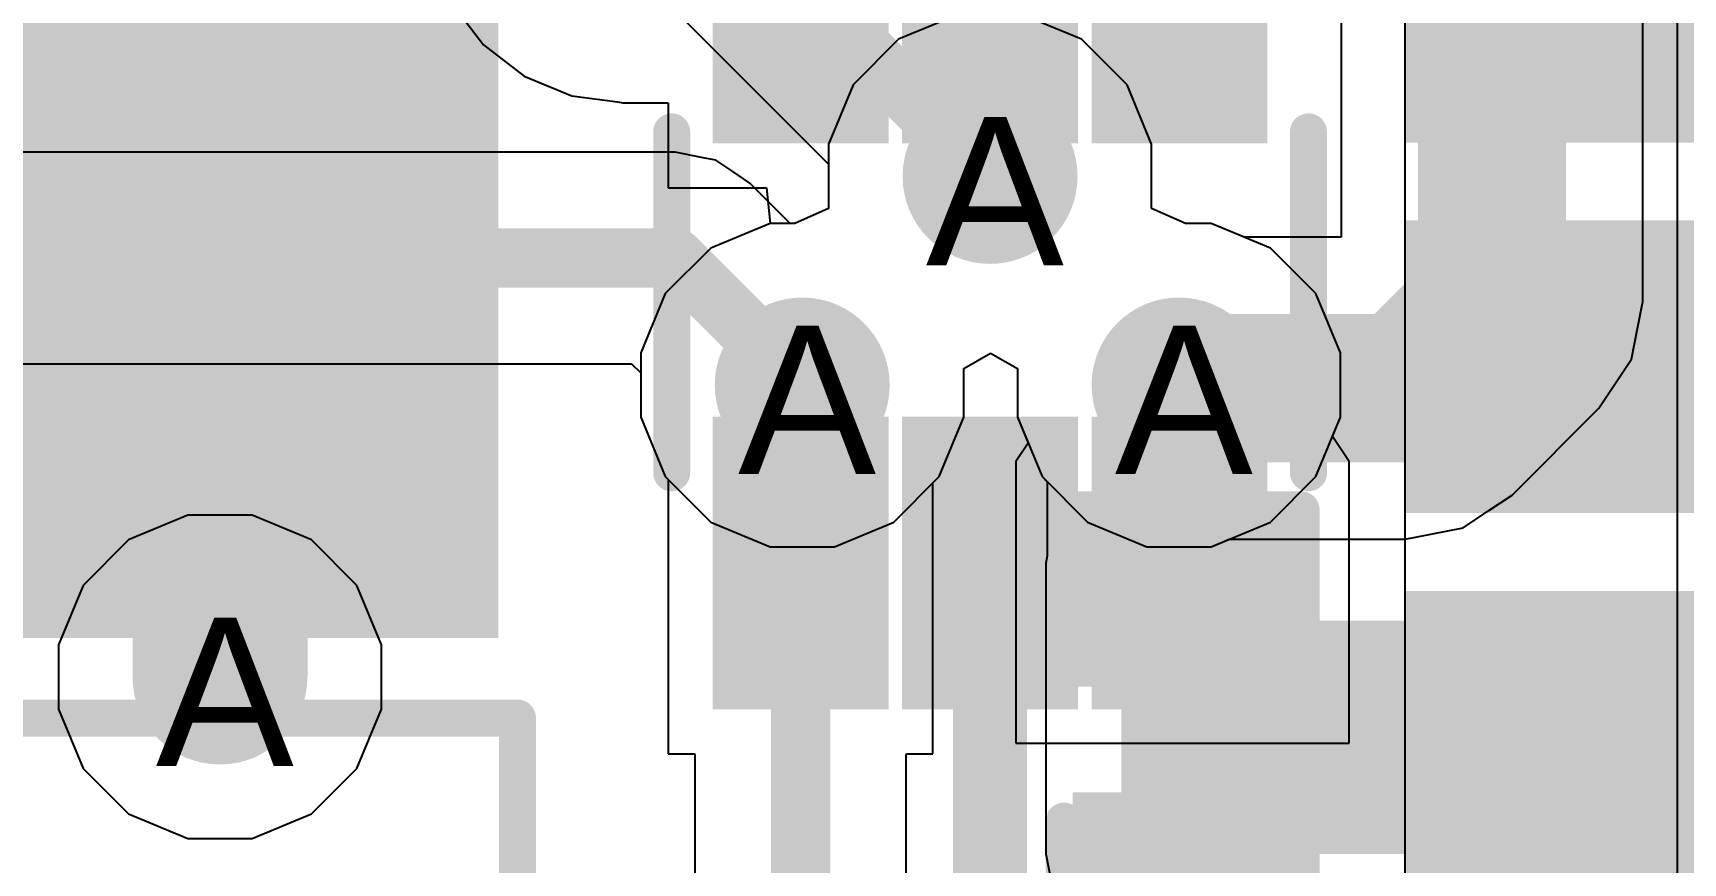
# Model space of a CAD drawing. Header units: inches. Extents: x 0 to 5271, y 0 to 5417.
# Drawn here: x 129.84 to 135.5, y 16.29 to 19.13 of the extents above; entities that cross this region are included whole.
import ezdxf

# ---------------------------------------------------------------- set-up
doc = ezdxf.new("R2010")
doc.units = ezdxf.units.IN
for name, color, linetype in [('Bottom Layer', 5, 'Continuous'), ('Bottom Overlay', 54, 'Continuous'), ('Bottom Paste', 16, 'Continuous'), ('Bottom Solder', 6, 'Continuous'), ('Drill Drawing', 1, 'Continuous'), ('L2_GND1', 16, 'Continuous'), ('L3_SIG1', 76, 'Continuous'), ('L4_PWR', 90, 'Continuous'), ('L5_GND2', 156, 'Continuous'), ('L6_SIG2', 130, 'Continuous'), ('L7_GND3', 216, 'Continuous'), ('Top Layer', 1, 'Continuous'), ('Top Overlay', 2, 'Continuous'), ('Top Paste', 8, 'Continuous'), ('Top Solder', 216, 'Continuous'), ('Via Holes', 16, 'Continuous')]:
    doc.layers.add(name, color=color, linetype=linetype)
doc.styles.add('Arial', font='', dxfattribs={"height": 0.2})
doc.styles.get('Arial').set_extended_font_data('Arial')

# ---------------------------------------------------------------- blocks, each defined once
blk = doc.blocks.new('PC817X2NIPW_190')
at = {"layer": 'Top Layer'}
blk.add_hatch(color=1, dxfattribs=at).paths.add_polyline_path([(6.1499, -0.37), (6.1499, -2.17), (3.6499, -2.17), (3.6499, -0.37)])
at = {"layer": 'Top Paste'}
blk.add_hatch(color=8, dxfattribs=at).paths.add_polyline_path([(6.1499, -0.37), (6.1499, -2.17), (3.6499, -2.17), (3.6499, -0.37)])
at = {"layer": 'Top Solder'}
blk.add_hatch(color=216, dxfattribs=at).paths.add_polyline_path([(6.2007, -0.3192), (6.2007, -2.2208), (3.5991, -2.2208), (3.5991, -0.3192)])
at = {"layer": 'Top Overlay'}
for points in [[(3.3249, 2.3139, 0.127, 0.127, 0), (3.3249, -2.286, 0.127, 0.127, 0)], [(-3.175, -2.286, 0.127, 0.127, 0), (3.3249, -2.286, 0.127, 0.127, 0)]]:
    blk.add_lwpolyline(points, format="xyseb", dxfattribs=at)
blk.add_lwpolyline([(3.2931, -2.286, 0.0635, 0.0635, 1), (3.3566, -2.286, 0.0635, 0.0635, 1)], format="xyseb", close=True, dxfattribs=at)
blk.add_lwpolyline([(3.2931, -2.286, 0.0635, 0.0635, 1), (3.3566, -2.286, 0.0635, 0.0635, 1)], format="xyseb", close=True, dxfattribs=at)
blk = doc.blocks.new('SOT_363_B_265')
at = {"layer": 'Bottom Layer'}
for points in [[(-1.37, 0.45), (-1.37, 0.85), (-0.57, 0.85), (-0.57, 0.45)], [(0.57, 0.45), (0.57, 0.85), (1.37, 0.85), (1.37, 0.45)], [(-1.37, -0.2), (-1.37, 0.2), (-0.57, 0.2), (-0.57, -0.2)], [(0.57, -0.2), (0.57, 0.2), (1.37, 0.2), (1.37, -0.2)], [(-1.37, -0.85), (-1.37, -0.45), (-0.57, -0.45), (-0.57, -0.85)], [(0.57, -0.85), (0.57, -0.45), (1.37, -0.45), (1.37, -0.85)]]:
    blk.add_hatch(color=5, dxfattribs=at).paths.add_polyline_path(points)
at = {"layer": 'Bottom Paste'}
for points in [[(-1.37, 0.45), (-1.37, 0.85), (-0.57, 0.85), (-0.57, 0.45)], [(0.57, 0.45), (0.57, 0.85), (1.37, 0.85), (1.37, 0.45)], [(-1.37, -0.2), (-1.37, 0.2), (-0.57, 0.2), (-0.57, -0.2)], [(0.57, -0.2), (0.57, 0.2), (1.37, 0.2), (1.37, -0.2)], [(-1.37, -0.85), (-1.37, -0.45), (-0.57, -0.45), (-0.57, -0.85)], [(0.57, -0.85), (0.57, -0.45), (1.37, -0.45), (1.37, -0.85)]]:
    blk.add_hatch(color=16, dxfattribs=at).paths.add_polyline_path(points)
at = {"layer": 'Bottom Solder'}
for points in [[(-1.4716, 0.3484), (-1.4716, 0.9516), (-0.4684, 0.9516), (-0.4684, 0.3484)], [(0.4684, 0.3484), (0.4684, 0.9516), (1.4716, 0.9516), (1.4716, 0.3484)], [(-1.4716, -0.3016), (-1.4716, 0.3016), (-0.4684, 0.3016), (-0.4684, -0.3016)], [(0.4684, -0.3016), (0.4684, 0.3016), (1.4716, 0.3016), (1.4716, -0.3016)], [(-1.4716, -0.9516), (-1.4716, -0.3484), (-0.4684, -0.3484), (-0.4684, -0.9516)], [(0.4684, -0.9516), (0.4684, -0.3484), (1.4716, -0.3484), (1.4716, -0.9516)]]:
    blk.add_hatch(color=6, dxfattribs=at).paths.add_polyline_path(points)
at = {"layer": 'Bottom Overlay'}
for points in [[(-0.6604, 1.0922, 0.127, 0.127, 0), (0.508, 1.0922, 0.127, 0.127, 0)], [(-1.651, -0.5334, 0.1, 0.1, 0), (-1.651, -0.7874, 0.1, 0.1, 0)], [(-1.651, -0.5334, 0.1, 0.1, 0), (-1.524, -0.6604, 0.1, 0.1, 0)], [(-1.524, -0.6604, 0.1, 0.1, 0), (-1.651, -0.7874, 0.1, 0.1, 0)], [(-0.6604, -1.0922, 0.127, 0.127, 0), (0.508, -1.0922, 0.127, 0.127, 0)]]:
    blk.add_lwpolyline(points, format="xyseb", dxfattribs=at)
for points in [[(-0.6921, 1.0922, 0.0635, 0.0635, 1), (-0.6286, 1.0922, 0.0635, 0.0635, 1)], [(0.4763, 1.0922, 0.0635, 0.0635, 1), (0.5398, 1.0922, 0.0635, 0.0635, 1)], [(-1.676, -0.5334, 0.05, 0.05, 1), (-1.626, -0.5334, 0.05, 0.05, 1)], [(-1.676, -0.5334, 0.05, 0.05, 1), (-1.626, -0.5334, 0.05, 0.05, 1)], [(-1.549, -0.6604, 0.05, 0.05, 1), (-1.499, -0.6604, 0.05, 0.05, 1)], [(-1.549, -0.6604, 0.05, 0.05, 1), (-1.499, -0.6604, 0.05, 0.05, 1)], [(-1.676, -0.7874, 0.05, 0.05, 1), (-1.626, -0.7874, 0.05, 0.05, 1)], [(-1.676, -0.7874, 0.05, 0.05, 1), (-1.626, -0.7874, 0.05, 0.05, 1)], [(-0.6921, -1.0922, 0.0635, 0.0635, 1), (-0.6286, -1.0922, 0.0635, 0.0635, 1)], [(0.4763, -1.0922, 0.0635, 0.0635, 1), (0.5398, -1.0922, 0.0635, 0.0635, 1)]]:
    blk.add_lwpolyline(points, format="xyseb", close=True, dxfattribs=at)
blk = doc.blocks.new('XKNANO_113_B_294')
at = {"layer": 'Bottom Layer'}
for points in [[(-2.69, -6.17), (-1.89, -6.17), (-1.89, -7.31), (-2.69, -7.31)], [(-1.42, -6.17), (-0.62, -6.17), (-0.62, -7.31), (-1.42, -7.31)], [(-0.15, -6.17), (0.65, -6.17), (0.65, -7.31), (-0.15, -7.31)]]:
    blk.add_hatch(color=5, dxfattribs=at).paths.add_polyline_path(points)
at = {"layer": 'Bottom Paste'}
for points in [[(-2.69, -6.17), (-1.89, -6.17), (-1.89, -7.31), (-2.69, -7.31)], [(-1.42, -6.17), (-0.62, -6.17), (-0.62, -7.31), (-1.42, -7.31)], [(-0.15, -6.17), (0.65, -6.17), (0.65, -7.31), (-0.15, -7.31)]]:
    blk.add_hatch(color=16, dxfattribs=at).paths.add_polyline_path(points)
at = {"layer": 'Bottom Solder'}
for points in [[(-2.7916, -6.0684), (-1.7884, -6.0684), (-1.7884, -7.4116), (-2.7916, -7.4116)], [(-1.5216, -6.0684), (-0.5184, -6.0684), (-0.5184, -7.4116), (-1.5216, -7.4116)], [(-0.2516, -6.0684), (0.7516, -6.0684), (0.7516, -7.4116), (-0.2516, -7.4116)]]:
    blk.add_hatch(color=6, dxfattribs=at).paths.add_polyline_path(points)
blk = doc.blocks.new('CAP_0402_303')
at = {"layer": 'Top Layer'}
for points in [[(-0.6985, -0.3175), (-0.6985, 0.3175), (-0.2413, 0.3175), (-0.2413, -0.3175)], [(0.2413, -0.3175), (0.2413, 0.3175), (0.6985, 0.3175), (0.6985, -0.3175)]]:
    blk.add_hatch(color=1, dxfattribs=at).paths.add_polyline_path(points)
at = {"layer": 'Top Paste'}
for points in [[(-0.6985, -0.3175), (-0.6985, 0.3175), (-0.2413, 0.3175), (-0.2413, -0.3175)], [(0.2413, -0.3175), (0.2413, 0.3175), (0.6985, 0.3175), (0.6985, -0.3175)]]:
    blk.add_hatch(color=8, dxfattribs=at).paths.add_polyline_path(points)
at = {"layer": 'Top Solder'}
for points in [[(-0.7585, -0.3775), (-0.7585, 0.3775), (-0.1813, 0.3775), (-0.1813, -0.3775)], [(0.1813, -0.3775), (0.1813, 0.3775), (0.7585, 0.3775), (0.7585, -0.3775)]]:
    blk.add_hatch(color=216, dxfattribs=at).paths.add_polyline_path(points)
at = {"layer": 'Top Overlay'}
for points in [[(-0.7874, -0.4064, 0.127, 0.127, 0), (-0.7874, 0.4064, 0.127, 0.127, 0)], [(-0.2794, 0.4064, 0.127, 0.127, 0), (-0.7874, 0.4064, 0.127, 0.127, 0)], [(0.7874, 0.4064, 0.127, 0.127, 0), (0.2794, 0.4064, 0.127, 0.127, 0)], [(0.7874, -0.4064, 0.127, 0.127, 0), (0.7874, 0.4064, 0.127, 0.127, 0)], [(-0.2794, -0.4064, 0.127, 0.127, 0), (-0.7874, -0.4064, 0.127, 0.127, 0)], [(0.7874, -0.4064, 0.127, 0.127, 0), (0.2794, -0.4064, 0.127, 0.127, 0)]]:
    blk.add_lwpolyline(points, format="xyseb", dxfattribs=at)
for points in [[(-0.8192, 0.4064, 0.0635, 0.0635, 1), (-0.7557, 0.4064, 0.0635, 0.0635, 1)], [(-0.8192, 0.4064, 0.0635, 0.0635, 1), (-0.7557, 0.4064, 0.0635, 0.0635, 1)], [(-0.3112, 0.4064, 0.0635, 0.0635, 1), (-0.2477, 0.4064, 0.0635, 0.0635, 1)], [(0.2476, 0.4064, 0.0635, 0.0635, 1), (0.3111, 0.4064, 0.0635, 0.0635, 1)], [(0.7556, 0.4064, 0.0635, 0.0635, 1), (0.8191, 0.4064, 0.0635, 0.0635, 1)], [(0.7556, 0.4064, 0.0635, 0.0635, 1), (0.8191, 0.4064, 0.0635, 0.0635, 1)], [(-0.8192, -0.4064, 0.0635, 0.0635, 1), (-0.7557, -0.4064, 0.0635, 0.0635, 1)], [(-0.8192, -0.4064, 0.0635, 0.0635, 1), (-0.7557, -0.4064, 0.0635, 0.0635, 1)], [(-0.3112, -0.4064, 0.0635, 0.0635, 1), (-0.2477, -0.4064, 0.0635, 0.0635, 1)], [(0.2476, -0.4064, 0.0635, 0.0635, 1), (0.3111, -0.4064, 0.0635, 0.0635, 1)], [(0.7556, -0.4064, 0.0635, 0.0635, 1), (0.8191, -0.4064, 0.0635, 0.0635, 1)], [(0.7556, -0.4064, 0.0635, 0.0635, 1), (0.8191, -0.4064, 0.0635, 0.0635, 1)]]:
    blk.add_lwpolyline(points, format="xyseb", close=True, dxfattribs=at)

msp = doc.modelspace()

# ---------------------------------------------------------------- hatches: boundary and pattern name
at = {"layer": 'Bottom Layer'}
h = msp.add_hatch(color=5, dxfattribs=at)
edge = h.paths.add_edge_path()
edge.add_arc((133.1214, 18.6436), 0.3, 0, 360)
h = msp.add_hatch(color=5, dxfattribs=at)
edge = h.paths.add_edge_path()
edge.add_arc((132.477, 17.9283), 0.3, 0, 360)
h = msp.add_hatch(color=5, dxfattribs=at)
edge = h.paths.add_edge_path()
edge.add_arc((133.7697, 17.9283), 0.3, 0, 360)
for points in [[(133.5714, 16.4884), (133.9714, 16.4884), (133.9714, 17.318), (133.5714, 17.318)], [(133.5714, 16.321), (135.787, 16.321), (135.787, 17.121), (133.5714, 17.121)]]:
    msp.add_hatch(color=5, dxfattribs=at).paths.add_polyline_path(points)
h = msp.add_hatch(color=5, dxfattribs=at)
edge = h.paths.add_edge_path()
edge.add_arc((130.4797, 16.9278), 0.3, 0, 360)
at = {"layer": 'L2_GND1'}
h = msp.add_hatch(color=16, dxfattribs=at)
edge = h.paths.add_edge_path()
edge.add_arc((133.1214, 18.6436), 0.3, 0, 360)
h = msp.add_hatch(color=16, dxfattribs=at)
edge = h.paths.add_edge_path()
edge.add_arc((132.477, 17.9283), 0.3, 0, 360)
h = msp.add_hatch(color=16, dxfattribs=at)
edge = h.paths.add_edge_path()
edge.add_arc((133.7697, 17.9283), 0.3, 0, 360)
h = msp.add_hatch(color=16, dxfattribs=at)
edge = h.paths.add_edge_path()
edge.add_arc((130.4797, 16.9278), 0.3, 0, 360)
at = {"layer": 'L3_SIG1'}
h = msp.add_hatch(color=76, dxfattribs=at)
edge = h.paths.add_edge_path()
edge.add_arc((133.1214, 18.6436), 0.3, 0, 360)
h = msp.add_hatch(color=76, dxfattribs=at)
edge = h.paths.add_edge_path()
edge.add_arc((132.477, 17.9283), 0.3, 0, 360)
h = msp.add_hatch(color=76, dxfattribs=at)
edge = h.paths.add_edge_path()
edge.add_arc((133.7697, 17.9283), 0.3, 0, 360)
h = msp.add_hatch(color=76, dxfattribs=at)
edge = h.paths.add_edge_path()
edge.add_arc((130.4797, 16.9278), 0.3, 0, 360)
at = {"layer": 'L4_PWR'}
h = msp.add_hatch(color=90, dxfattribs=at)
edge = h.paths.add_edge_path()
edge.add_arc((133.1214, 18.6436), 0.3, 0, 360)
h = msp.add_hatch(color=90, dxfattribs=at)
edge = h.paths.add_edge_path()
edge.add_arc((132.477, 17.9283), 0.3, 0, 360)
h = msp.add_hatch(color=90, dxfattribs=at)
edge = h.paths.add_edge_path()
edge.add_arc((133.7697, 17.9283), 0.3, 0, 360)
h = msp.add_hatch(color=90, dxfattribs=at)
edge = h.paths.add_edge_path()
edge.add_arc((130.4797, 16.9278), 0.3, 0, 360)
at = {"layer": 'L5_GND2'}
h = msp.add_hatch(color=156, dxfattribs=at)
edge = h.paths.add_edge_path()
edge.add_arc((133.1214, 18.6436), 0.3, 0, 360)
h = msp.add_hatch(color=156, dxfattribs=at)
edge = h.paths.add_edge_path()
edge.add_arc((132.477, 17.9283), 0.3, 0, 360)
h = msp.add_hatch(color=156, dxfattribs=at)
edge = h.paths.add_edge_path()
edge.add_arc((133.7697, 17.9283), 0.3, 0, 360)
h = msp.add_hatch(color=156, dxfattribs=at)
edge = h.paths.add_edge_path()
edge.add_arc((130.4797, 16.9278), 0.3, 0, 360)
at = {"layer": 'L6_SIG2'}
h = msp.add_hatch(color=130, dxfattribs=at)
edge = h.paths.add_edge_path()
edge.add_arc((133.1214, 18.6436), 0.3, 0, 360)
h = msp.add_hatch(color=130, dxfattribs=at)
edge = h.paths.add_edge_path()
edge.add_arc((132.477, 17.9283), 0.3, 0, 360)
h = msp.add_hatch(color=130, dxfattribs=at)
edge = h.paths.add_edge_path()
edge.add_arc((133.7697, 17.9283), 0.3, 0, 360)
h = msp.add_hatch(color=130, dxfattribs=at)
edge = h.paths.add_edge_path()
edge.add_arc((130.4797, 16.9278), 0.3, 0, 360)
at = {"layer": 'L7_GND3'}
h = msp.add_hatch(color=216, dxfattribs=at)
edge = h.paths.add_edge_path()
edge.add_arc((133.1214, 18.6436), 0.3, 0, 360)
h = msp.add_hatch(color=216, dxfattribs=at)
edge = h.paths.add_edge_path()
edge.add_arc((132.477, 17.9283), 0.3, 0, 360)
h = msp.add_hatch(color=216, dxfattribs=at)
edge = h.paths.add_edge_path()
edge.add_arc((133.7697, 17.9283), 0.3, 0, 360)
h = msp.add_hatch(color=216, dxfattribs=at)
edge = h.paths.add_edge_path()
edge.add_arc((130.4797, 16.9278), 0.3, 0, 360)
at = {"layer": 'Top Layer'}
h = msp.add_hatch(color=1, dxfattribs=at)
edge = h.paths.add_edge_path()
edge.add_arc((133.1214, 18.6436), 0.3, 0, 360)
msp.add_hatch(color=1, dxfattribs=at).paths.add_polyline_path([(130.1797, 16.9278), (130.7808, 16.9278), (130.7808, 18.3619), (130.1797, 18.3619)])
h = msp.add_hatch(color=1, dxfattribs=at)
edge = h.paths.add_edge_path()
edge.add_arc((132.477, 17.9283), 0.3, 0, 360)
h = msp.add_hatch(color=1, dxfattribs=at)
edge = h.paths.add_edge_path()
edge.add_arc((133.7697, 17.9283), 0.3, 0, 360)
h = msp.add_hatch(color=1, dxfattribs=at)
edge = h.paths.add_edge_path()
edge.add_arc((130.4797, 16.9278), 0.3, 0, 360)
at = {"layer": 'Via Holes'}
h = msp.add_hatch(color=7, dxfattribs=at)
edge = h.paths.add_edge_path()
edge.add_arc((133.1214, 18.6436), 0.15, 0, 360)
h = msp.add_hatch(color=7, dxfattribs=at)
edge = h.paths.add_edge_path()
edge.add_arc((132.477, 17.9283), 0.15, 0, 360)
h = msp.add_hatch(color=7, dxfattribs=at)
edge = h.paths.add_edge_path()
edge.add_arc((133.7697, 17.9283), 0.15, 0, 360)
h = msp.add_hatch(color=7, dxfattribs=at)
edge = h.paths.add_edge_path()
edge.add_arc((130.4797, 16.9278), 0.15, 0, 360)

# ---------------------------------------------------------------- linework, layer by layer
at = {"layer": 'Bottom Layer'}
for p, q in [((134.5444, 38.354), (134.5444, 11.4664)), ((131.2758, 19.2347), (131.3833, 19.0946)), ((131.3833, 19.0946), (131.5233, 18.9872)), ((131.5233, 18.9872), (131.6864, 18.9196)), ((131.6864, 18.9196), (131.8438, 18.8989)), ((131.8438, 18.8989), (131.8614, 18.8954)), ((131.8614, 18.8954), (132.0174, 18.8954)), ((132.0174, 18.8954), (132.0174, 18.604)), ((132.0174, 18.604), (132.354, 18.604)), ((132.354, 18.604), (132.3668, 18.4823)), ((132.3668, 18.4823), (132.1632, 18.3979)), ((132.1632, 18.3979), (132.0074, 18.2421)), ((132.0074, 18.2421), (131.923, 18.0385)), ((131.923, 18.0385), (131.923, 17.8181)), ((133.031, 17.9849), (133.1234, 18.0377)), ((133.1234, 18.0377), (133.2157, 17.9849)), ((133.031, 17.8181), (133.031, 17.9849)), ((133.2157, 17.9849), (133.2157, 17.8181)), ((131.923, 17.8181), (132.0074, 17.6145)), ((132.9467, 17.6145), (133.031, 17.8181)), ((133.2157, 17.8181), (133.3, 17.6145)), ((132.0074, 17.6145), (132.0174, 17.6045)), ((132.0174, 17.6045), (132.0174, 16.664)), ((132.9254, 17.5932), (132.9467, 17.6145)), ((133.3, 17.6145), (133.3174, 17.5971)), ((132.9254, 16.664), (132.9254, 17.5932)), ((133.3174, 17.5971), (133.3174, 17.343)), ((133.3174, 17.343), (133.3125, 17.318)), ((133.3125, 17.318), (133.3125, 16.321)), ((132.0174, 16.664), (132.1088, 16.664)), ((132.1088, 16.664), (132.1088, 15.3621)), ((132.834, 15.3621), (132.834, 16.664)), ((132.834, 16.664), (132.9254, 16.664)), ((133.3125, 16.321), (133.3322, 16.2219))]:
    msp.add_line(p, q, dxfattribs=at)
for points in [[(133.1214, 18.6436, 0.2032, 0.2032, 0), (133.1214, 19.258, 0.2032, 0.2032, 0)], [(133.7697, 17.9283, 0.3048, 0.3048, 0), (133.7714, 17.9283, 0.3048, 0.3048, 0)], [(133.7714, 17.318, 0.3048, 0.3048, 0), (133.7714, 17.9283, 0.3048, 0.3048, 0)], [(132.4714, 17.318, 0.2032, 0.2032, 0), (132.4714, 17.9283, 0.2032, 0.2032, 0)], [(132.4714, 17.9283, 0.2032, 0.2032, 0), (132.477, 17.9283, 0.2032, 0.2032, 0)], [(132.4759, 17.9295, 0.2032, 0.2032, 0), (132.477, 17.9307, 0.2032, 0.2032, 0)], [(133.1214, 15.9092, 0.254, 0.254, 0), (133.1214, 17.318, 0.254, 0.254, 0)], [(132.4714, 15.3621, 0.2032, 0.2032, 0), (132.4714, 17.318, 0.2032, 0.2032, 0)]]:
    msp.add_lwpolyline(points, format="xyseb", dxfattribs=at)
for points in [[(133.0706, 18.6436, 0.1016, 0.1016, 1), (133.1722, 18.6436, 0.1016, 0.1016, 1)], [(133.6935, 17.9283, 0.1524, 0.1524, 1), (133.8459, 17.9283, 0.1524, 0.1524, 1)], [(133.6952, 17.9283, 0.1524, 0.1524, 1), (133.8476, 17.9283, 0.1524, 0.1524, 1)], [(133.6952, 17.9283, 0.1524, 0.1524, 1), (133.8476, 17.9283, 0.1524, 0.1524, 1)], [(132.4206, 17.9283, 0.1016, 0.1016, 1), (132.5222, 17.9283, 0.1016, 0.1016, 1)], [(132.4206, 17.9283, 0.1016, 0.1016, 1), (132.5222, 17.9283, 0.1016, 0.1016, 1)], [(132.4251, 17.9295, 0.1016, 0.1016, 1), (132.5267, 17.9295, 0.1016, 0.1016, 1)], [(132.4262, 17.9307, 0.1016, 0.1016, 1), (132.5278, 17.9307, 0.1016, 0.1016, 1)], [(132.4262, 17.9283, 0.1016, 0.1016, 1), (132.5278, 17.9283, 0.1016, 0.1016, 1)], [(133.0579, 17.318, 0.127, 0.127, 1), (133.1849, 17.318, 0.127, 0.127, 1)], [(133.6952, 17.318, 0.1524, 0.1524, 1), (133.8476, 17.318, 0.1524, 0.1524, 1)], [(132.4206, 17.318, 0.1016, 0.1016, 1), (132.5222, 17.318, 0.1016, 0.1016, 1)], [(132.4206, 17.318, 0.1016, 0.1016, 1), (132.5222, 17.318, 0.1016, 0.1016, 1)]]:
    msp.add_lwpolyline(points, format="xyseb", close=True, dxfattribs=at)
at = {"layer": 'L2_GND1'}
for p, q in [((135.4786, 38.405), (135.4786, 3.9385)), ((133.0112, 19.1976), (132.8076, 19.1133)), ((133.4352, 19.1133), (133.2316, 19.1976)), ((132.8076, 19.1133), (132.6517, 18.9574)), ((133.5911, 18.9574), (133.4352, 19.1133)), ((132.6517, 18.9574), (132.5674, 18.7538)), ((133.6754, 18.7538), (133.5911, 18.9574)), ((132.5674, 18.7538), (132.5674, 18.5996)), ((133.6754, 18.5996), (133.6754, 18.7538)), ((132.5674, 18.5996), (132.5674, 18.5334)), ((133.6754, 18.5334), (133.6754, 18.5996)), ((132.5674, 18.5334), (132.4511, 18.4823)), ((133.7917, 18.4823), (133.6754, 18.5334)), ((132.3668, 18.4823), (132.1632, 18.3979)), ((132.4511, 18.4823), (132.3668, 18.4823)), ((133.8799, 18.4823), (133.7917, 18.4823)), ((134.0835, 18.3979), (133.8799, 18.4823)), ((132.1632, 18.3979), (132.0074, 18.2421)), ((134.2394, 18.2421), (134.0835, 18.3979)), ((132.0074, 18.2421), (131.923, 18.0385)), ((134.3237, 18.0385), (134.2394, 18.2421)), ((131.923, 18.0385), (131.923, 17.8181)), ((133.031, 17.9849), (133.1234, 18.0377)), ((133.1234, 18.0377), (133.2157, 17.9849)), ((134.3237, 17.8181), (134.3237, 18.0385)), ((133.031, 17.8181), (133.031, 17.9849)), ((133.2157, 17.9849), (133.2157, 17.8181)), ((131.923, 17.8181), (132.0074, 17.6145)), ((132.9467, 17.6145), (133.031, 17.8181)), ((133.2157, 17.8181), (133.3, 17.6145)), ((134.2394, 17.6145), (134.3237, 17.8181)), ((132.0074, 17.6145), (132.1632, 17.4586)), ((132.7909, 17.4586), (132.9467, 17.6145)), ((133.3, 17.6145), (133.4559, 17.4586)), ((134.0835, 17.4586), (134.2394, 17.6145)), ((132.1632, 17.4586), (132.3668, 17.3743)), ((132.5872, 17.3743), (132.7909, 17.4586)), ((133.4559, 17.4586), (133.6595, 17.3743)), ((133.8799, 17.3743), (134.0835, 17.4586)), ((132.3668, 17.3743), (132.5872, 17.3743)), ((133.6595, 17.3743), (133.8799, 17.3743))]:
    msp.add_line(p, q, dxfattribs=at)
at = {"layer": 'L3_SIG1'}
for p, q in [((133.0112, 19.1976), (132.8076, 19.1133)), ((133.4352, 19.1133), (133.2316, 19.1976)), ((132.8076, 19.1133), (132.6517, 18.9574)), ((133.5911, 18.9574), (133.4352, 19.1133)), ((132.6517, 18.9574), (132.5674, 18.7538)), ((133.6754, 18.7538), (133.5911, 18.9574)), ((132.5674, 18.7538), (132.5674, 18.5996)), ((133.6754, 18.5996), (133.6754, 18.7538)), ((132.5674, 18.5996), (132.5674, 18.5334)), ((133.6754, 18.5334), (133.6754, 18.5996)), ((132.5674, 18.5334), (132.4511, 18.4823)), ((133.7917, 18.4823), (133.6754, 18.5334)), ((132.3668, 18.4823), (132.1632, 18.3979)), ((132.4511, 18.4823), (132.3668, 18.4823)), ((133.8799, 18.4823), (133.7917, 18.4823)), ((134.0835, 18.3979), (133.8799, 18.4823)), ((132.1632, 18.3979), (132.0074, 18.2421)), ((134.2394, 18.2421), (134.0835, 18.3979)), ((132.0074, 18.2421), (131.923, 18.0385)), ((134.3237, 18.0385), (134.2394, 18.2421)), ((131.923, 18.0385), (131.923, 17.8181)), ((133.031, 17.9849), (133.1234, 18.0377)), ((133.1234, 18.0377), (133.2157, 17.9849)), ((134.3237, 17.8181), (134.3237, 18.0385)), ((133.031, 17.8181), (133.031, 17.9849)), ((133.2157, 17.9849), (133.2157, 17.8181)), ((131.923, 17.8181), (132.0074, 17.6145)), ((132.9467, 17.6145), (133.031, 17.8181)), ((133.2157, 17.8181), (133.3, 17.6145)), ((134.2394, 17.6145), (134.3237, 17.8181)), ((132.0074, 17.6145), (132.1632, 17.4586)), ((132.7909, 17.4586), (132.9467, 17.6145)), ((133.3, 17.6145), (133.4559, 17.4586)), ((134.0835, 17.4586), (134.2394, 17.6145)), ((132.1632, 17.4586), (132.3668, 17.3743)), ((132.5872, 17.3743), (132.7909, 17.4586)), ((133.4559, 17.4586), (133.6595, 17.3743)), ((133.8799, 17.3743), (134.0835, 17.4586)), ((132.3668, 17.3743), (132.5872, 17.3743)), ((133.6595, 17.3743), (133.8799, 17.3743))]:
    msp.add_line(p, q, dxfattribs=at)
at = {"layer": 'L4_PWR'}
for p, q in [((135.3611, 18.2152), (135.3611, 34.439)), ((134.3252, 19.4584), (134.3252, 18.4356)), ((133.0112, 19.1976), (132.8076, 19.1133)), ((133.4352, 19.1133), (133.2316, 19.1976)), ((132.8076, 19.1133), (132.6517, 18.9574)), ((133.5911, 18.9574), (133.4352, 19.1133)), ((132.6517, 18.9574), (132.5674, 18.7538)), ((133.6754, 18.7538), (133.5911, 18.9574)), ((132.5674, 18.7538), (132.5674, 18.5996)), ((133.6754, 18.5996), (133.6754, 18.7538)), ((132.5674, 18.5996), (132.5674, 18.5334)), ((133.6754, 18.5334), (133.6754, 18.5996)), ((132.5674, 18.5334), (132.4511, 18.4823)), ((133.7917, 18.4823), (133.6754, 18.5334)), ((132.3668, 18.4823), (132.1632, 18.3979)), ((132.4511, 18.4823), (132.3668, 18.4823)), ((133.8799, 18.4823), (133.7917, 18.4823)), ((133.9926, 18.4356), (133.8799, 18.4823)), ((132.1632, 18.3979), (132.0074, 18.2421)), ((134.3252, 18.4356), (133.9926, 18.4356)), ((132.0074, 18.2421), (131.923, 18.0385)), ((135.3426, 18.1221), (135.3611, 18.2152)), ((135.3611, 18.2152), (135.3611, 18.2152)), ((135.3611, 18.2152), (135.3611, 18.2152)), ((135.3217, 18.017), (135.3426, 18.1221)), ((131.923, 18.0385), (131.923, 17.8181)), ((133.031, 17.9849), (133.1234, 18.0377)), ((133.1234, 18.0377), (133.2157, 17.9849)), ((135.2739, 17.9455), (135.3217, 18.017)), ((135.3217, 18.017), (135.3217, 18.017)), ((135.3217, 18.017), (135.3217, 18.017)), ((133.031, 17.8181), (133.031, 17.9849)), ((133.2157, 17.9849), (133.2157, 17.8181)), ((135.2094, 17.849), (135.2739, 17.9455)), ((134.9118, 17.5514), (135.2094, 17.8489)), ((135.2094, 17.8489), (135.2094, 17.849)), ((135.2094, 17.8489), (135.2094, 17.8489)), ((131.923, 17.8181), (132.0074, 17.6145)), ((132.9467, 17.6145), (133.031, 17.8181)), ((133.2157, 17.8181), (133.3, 17.6145)), ((132.0074, 17.6145), (132.1632, 17.4586)), ((132.7909, 17.4586), (132.9467, 17.6145)), ((133.3, 17.6145), (133.4559, 17.4586)), ((134.8323, 17.4983), (134.9118, 17.5514)), ((134.9118, 17.5514), (134.9118, 17.5514)), ((134.9118, 17.5514), (134.9118, 17.5514)), ((134.9118, 17.5514), (134.9118, 17.5514)), ((134.7438, 17.4391), (134.8323, 17.4983)), ((130.3695, 17.4818), (130.1659, 17.3975)), ((130.5899, 17.4818), (130.3695, 17.4818)), ((130.7936, 17.3975), (130.5899, 17.4818)), ((132.1632, 17.4586), (132.3668, 17.3743)), ((132.5872, 17.3743), (132.7909, 17.4586)), ((133.4559, 17.4586), (133.6595, 17.3743)), ((134.6386, 17.4182), (134.7437, 17.4391)), ((134.7437, 17.4391), (134.7438, 17.4391)), ((134.7438, 17.4391), (134.7438, 17.4391)), ((130.1659, 17.3975), (130.0101, 17.2416)), ((130.9494, 17.2416), (130.7936, 17.3975)), ((133.8799, 17.3743), (133.9413, 17.3997)), ((133.9413, 17.3997), (134.5456, 17.3997)), ((134.5456, 17.3997), (134.6386, 17.4182)), ((132.3668, 17.3743), (132.5872, 17.3743)), ((133.6595, 17.3743), (133.8799, 17.3743)), ((130.0101, 17.2416), (129.9257, 17.038)), ((131.0337, 17.038), (130.9494, 17.2416)), ((129.9257, 17.038), (129.9257, 16.8176)), ((131.0337, 16.8176), (131.0337, 17.038)), ((129.9257, 16.8176), (130.0101, 16.614)), ((130.9494, 16.614), (131.0337, 16.8176)), ((130.0101, 16.614), (130.1659, 16.4582)), ((130.7936, 16.4582), (130.9494, 16.614)), ((130.1659, 16.4582), (130.3695, 16.3738)), ((130.5899, 16.3738), (130.7936, 16.4582)), ((130.3695, 16.3738), (130.5899, 16.3738))]:
    msp.add_line(p, q, dxfattribs=at)
for points in [[(134.8432, 18.2152, 0.508, 0.508, 0), (134.8432, 34.439, 0.508, 0.508, 0)], [(134.5456, 17.9177, 0.508, 0.508, 0), (134.8432, 18.2152, 0.508, 0.508, 0)], [(133.7697, 17.9283, 0.508, 0.508, 0), (133.7804, 17.9177, 0.508, 0.508, 0)], [(133.7804, 17.9177, 0.508, 0.508, 0), (134.5456, 17.9177, 0.508, 0.508, 0)]]:
    msp.add_lwpolyline(points, format="xyseb", dxfattribs=at)
for points in [[(134.7162, 18.2152, 0.254, 0.254, 1), (134.9702, 18.2152, 0.254, 0.254, 1)], [(134.7162, 18.2152, 0.254, 0.254, 1), (134.9702, 18.2152, 0.254, 0.254, 1)], [(133.6427, 17.9283, 0.254, 0.254, 1), (133.8967, 17.9283, 0.254, 0.254, 1)], [(133.6534, 17.9177, 0.254, 0.254, 1), (133.9074, 17.9177, 0.254, 0.254, 1)], [(133.6534, 17.9177, 0.254, 0.254, 1), (133.9074, 17.9177, 0.254, 0.254, 1)], [(134.4186, 17.9177, 0.254, 0.254, 1), (134.6726, 17.9177, 0.254, 0.254, 1)], [(134.4186, 17.9177, 0.254, 0.254, 1), (134.6726, 17.9177, 0.254, 0.254, 1)]]:
    msp.add_lwpolyline(points, format="xyseb", close=True, dxfattribs=at)
at = {"layer": 'L5_GND2'}
for p, q in [((133.0112, 19.1976), (132.8076, 19.1133)), ((133.4352, 19.1133), (133.2316, 19.1976)), ((132.8076, 19.1133), (132.6517, 18.9574)), ((133.5911, 18.9574), (133.4352, 19.1133)), ((132.6517, 18.9574), (132.5674, 18.7538)), ((133.6754, 18.7538), (133.5911, 18.9574)), ((132.5674, 18.7538), (132.5674, 18.5996)), ((133.6754, 18.5996), (133.6754, 18.7538)), ((132.5674, 18.5996), (132.5674, 18.5334)), ((133.6754, 18.5334), (133.6754, 18.5996)), ((132.5674, 18.5334), (132.4511, 18.4823)), ((133.7917, 18.4823), (133.6754, 18.5334)), ((132.3668, 18.4823), (132.1632, 18.3979)), ((132.4511, 18.4823), (132.3668, 18.4823)), ((133.8799, 18.4823), (133.7917, 18.4823)), ((134.0835, 18.3979), (133.8799, 18.4823)), ((132.1632, 18.3979), (132.0074, 18.2421)), ((134.2394, 18.2421), (134.0835, 18.3979)), ((132.0074, 18.2421), (131.923, 18.0385)), ((134.3237, 18.0385), (134.2394, 18.2421)), ((131.923, 18.0385), (131.923, 17.8181)), ((133.031, 17.9849), (133.1234, 18.0377)), ((133.1234, 18.0377), (133.2157, 17.9849)), ((134.3237, 17.8181), (134.3237, 18.0385)), ((133.031, 17.8181), (133.031, 17.9849)), ((133.2157, 17.9849), (133.2157, 17.8181)), ((131.923, 17.8181), (132.0074, 17.6145)), ((132.9467, 17.6145), (133.031, 17.8181)), ((133.2157, 17.8181), (133.3, 17.6145)), ((134.2394, 17.6145), (134.3237, 17.8181)), ((132.0074, 17.6145), (132.1632, 17.4586)), ((132.7909, 17.4586), (132.9467, 17.6145)), ((133.3, 17.6145), (133.4559, 17.4586)), ((134.0835, 17.4586), (134.2394, 17.6145)), ((132.1632, 17.4586), (132.3668, 17.3743)), ((132.5872, 17.3743), (132.7909, 17.4586)), ((133.4559, 17.4586), (133.6595, 17.3743)), ((133.8799, 17.3743), (134.0835, 17.4586)), ((132.3668, 17.3743), (132.5872, 17.3743)), ((133.6595, 17.3743), (133.8799, 17.3743))]:
    msp.add_line(p, q, dxfattribs=at)
at = {"layer": 'L6_SIG2'}
for p, q in [((131.8739, 19.3784), (132.5674, 18.6849)), ((133.4352, 19.1133), (133.2316, 19.1976)), ((133.5911, 18.9574), (133.4352, 19.1133)), ((133.6754, 18.7538), (133.5911, 18.9574)), ((133.6754, 18.5996), (133.6754, 18.7538)), ((132.0414, 18.7265), (124.102, 18.7265)), ((132.0415, 18.7265), (132.0414, 18.7265)), ((132.1313, 18.7086), (132.0415, 18.7265)), ((132.1802, 18.6989), (132.1313, 18.7086)), ((132.2353, 18.6621), (132.1802, 18.6989)), ((132.1802, 18.6989), (132.1802, 18.6989)), ((132.1802, 18.6989), (132.1802, 18.6989)), ((132.5674, 18.6849), (132.5674, 18.5334)), ((132.2978, 18.6203), (132.2353, 18.6621)), ((132.4358, 18.4823), (132.2978, 18.6203)), ((132.2978, 18.6203), (132.2978, 18.6203)), ((133.6754, 18.5334), (133.6754, 18.5996)), ((132.5674, 18.5334), (132.4511, 18.4823)), ((133.7917, 18.4823), (133.6754, 18.5334)), ((132.4511, 18.4823), (132.4358, 18.4823)), ((133.8799, 18.4823), (133.7917, 18.4823)), ((134.0835, 18.3979), (133.8799, 18.4823)), ((134.2394, 18.2421), (134.0835, 18.3979)), ((134.3237, 18.0385), (134.2394, 18.2421)), ((124.9782, 18.0014), (131.8912, 18.0014)), ((131.8912, 18.0014), (131.923, 17.9696)), ((133.031, 17.9849), (133.1234, 18.0377)), ((133.1234, 18.0377), (133.2157, 17.9849)), ((134.3237, 17.8181), (134.3237, 18.0385)), ((131.923, 17.9696), (131.923, 17.8181)), ((133.031, 17.8181), (133.031, 17.9849)), ((133.2157, 17.9849), (133.2157, 17.8181)), ((131.923, 17.8181), (132.0074, 17.6145)), ((132.9467, 17.6145), (133.031, 17.8181)), ((133.2157, 17.8181), (133.3, 17.6145)), ((134.2394, 17.6145), (134.3237, 17.8181)), ((132.0074, 17.6145), (132.1632, 17.4586)), ((132.7909, 17.4586), (132.9467, 17.6145)), ((133.3, 17.6145), (133.4559, 17.4586)), ((134.0835, 17.4586), (134.2394, 17.6145)), ((132.1632, 17.4586), (132.3668, 17.3743)), ((132.5872, 17.3743), (132.7909, 17.4586)), ((133.4559, 17.4586), (133.6595, 17.3743)), ((133.8799, 17.3743), (134.0835, 17.4586)), ((132.3668, 17.3743), (132.5872, 17.3743)), ((133.6595, 17.3743), (133.8799, 17.3743))]:
    msp.add_line(p, q, dxfattribs=at)
for points in [[(132.024, 19.741, 0.2032, 0.2032, 0), (133.1214, 18.6436, 0.2032, 0.2032, 0)], [(123.9518, 18.364, 0.2032, 0.2032, 0), (132.0414, 18.364, 0.2032, 0.2032, 0)], [(132.0414, 18.364, 0.2032, 0.2032, 0), (132.477, 17.9283, 0.2032, 0.2032, 0)]]:
    msp.add_lwpolyline(points, format="xyseb", dxfattribs=at)
for points in [[(133.0706, 18.6436, 0.1016, 0.1016, 1), (133.1722, 18.6436, 0.1016, 0.1016, 1)], [(131.9906, 18.364, 0.1016, 0.1016, 1), (132.0922, 18.364, 0.1016, 0.1016, 1)], [(131.9906, 18.364, 0.1016, 0.1016, 1), (132.0922, 18.364, 0.1016, 0.1016, 1)], [(132.4262, 17.9283, 0.1016, 0.1016, 1), (132.5278, 17.9283, 0.1016, 0.1016, 1)]]:
    msp.add_lwpolyline(points, format="xyseb", close=True, dxfattribs=at)
at = {"layer": 'L7_GND3'}
for p, q in [((133.0112, 19.1976), (132.8076, 19.1133)), ((133.4352, 19.1133), (133.2316, 19.1976)), ((132.8076, 19.1133), (132.6517, 18.9574)), ((133.5911, 18.9574), (133.4352, 19.1133)), ((132.6517, 18.9574), (132.5674, 18.7538)), ((133.6754, 18.7538), (133.5911, 18.9574)), ((132.5674, 18.7538), (132.5674, 18.5996)), ((133.6754, 18.5996), (133.6754, 18.7538)), ((132.5674, 18.5996), (132.5674, 18.5334)), ((133.6754, 18.5334), (133.6754, 18.5996)), ((132.5674, 18.5334), (132.4511, 18.4823)), ((133.7917, 18.4823), (133.6754, 18.5334)), ((132.3668, 18.4823), (132.1632, 18.3979)), ((132.4511, 18.4823), (132.3668, 18.4823)), ((133.8799, 18.4823), (133.7917, 18.4823)), ((134.0835, 18.3979), (133.8799, 18.4823)), ((132.1632, 18.3979), (132.0074, 18.2421)), ((134.2394, 18.2421), (134.0835, 18.3979)), ((132.0074, 18.2421), (131.923, 18.0385)), ((134.3237, 18.0385), (134.2394, 18.2421)), ((131.923, 18.0385), (131.923, 17.8181)), ((133.031, 17.9849), (133.1234, 18.0377)), ((133.1234, 18.0377), (133.2157, 17.9849)), ((134.3237, 17.8181), (134.3237, 18.0385)), ((133.031, 17.8181), (133.031, 17.9849)), ((133.2157, 17.9849), (133.2157, 17.8181)), ((131.923, 17.8181), (132.0074, 17.6145)), ((132.9467, 17.6145), (133.031, 17.8181)), ((133.2157, 17.8181), (133.3, 17.6145)), ((134.2394, 17.6145), (134.3237, 17.8181)), ((132.0074, 17.6145), (132.1632, 17.4586)), ((132.7909, 17.4586), (132.9467, 17.6145)), ((133.3, 17.6145), (133.4559, 17.4586)), ((134.0835, 17.4586), (134.2394, 17.6145)), ((132.1632, 17.4586), (132.3668, 17.3743)), ((132.5872, 17.3743), (132.7909, 17.4586)), ((133.4559, 17.4586), (133.6595, 17.3743)), ((133.8799, 17.3743), (134.0835, 17.4586)), ((132.3668, 17.3743), (132.5872, 17.3743)), ((133.6595, 17.3743), (133.8799, 17.3743))]:
    msp.add_line(p, q, dxfattribs=at)
at = {"layer": 'Top Layer'}
for p, q in [((133.0112, 19.1976), (132.8076, 19.1133)), ((133.4352, 19.1133), (133.2316, 19.1976)), ((132.8076, 19.1133), (132.6517, 18.9574)), ((133.5911, 18.9574), (133.4352, 19.1133)), ((132.6517, 18.9574), (132.5674, 18.7538)), ((133.6754, 18.7538), (133.5911, 18.9574)), ((132.5674, 18.7538), (132.5674, 18.5996)), ((133.6754, 18.5996), (133.6754, 18.7538)), ((132.5674, 18.5996), (132.5674, 18.5334)), ((133.6754, 18.5334), (133.6754, 18.5996)), ((132.5674, 18.5334), (132.4511, 18.4823)), ((133.7917, 18.4823), (133.6754, 18.5334)), ((132.3668, 18.4823), (132.1632, 18.3979)), ((132.4511, 18.4823), (132.3668, 18.4823)), ((133.8799, 18.4823), (133.7917, 18.4823)), ((134.0835, 18.3979), (133.8799, 18.4823)), ((132.1632, 18.3979), (132.0074, 18.2421)), ((134.2394, 18.2421), (134.0835, 18.3979)), ((132.0074, 18.2421), (131.923, 18.0385)), ((134.3237, 18.0385), (134.2394, 18.2421)), ((131.923, 18.0385), (131.923, 17.8181)), ((133.031, 17.9849), (133.1234, 18.0377)), ((133.1234, 18.0377), (133.2157, 17.9849)), ((134.3237, 17.8181), (134.3237, 18.0385)), ((133.031, 17.8181), (133.031, 17.9849)), ((133.2157, 17.9849), (133.2157, 17.8181)), ((131.923, 17.8181), (132.0074, 17.6145)), ((132.9467, 17.6145), (133.031, 17.8181)), ((133.2157, 17.8181), (133.2526, 17.729)), ((134.2961, 17.7514), (134.3237, 17.8181)), ((133.2526, 17.729), (133.2103, 17.6657)), ((134.3533, 17.6657), (134.2961, 17.7514)), ((133.2103, 17.6657), (133.2103, 17.6657)), ((133.2103, 17.6657), (133.2103, 16.7005)), ((134.3533, 16.7005), (134.3533, 17.6657)), ((134.3533, 17.6657), (134.3533, 17.6657)), ((132.0074, 17.6145), (132.1632, 17.4586)), ((132.7909, 17.4586), (132.9467, 17.6145)), ((132.1632, 17.4586), (132.3668, 17.3743)), ((132.5872, 17.3743), (132.7909, 17.4586)), ((132.3668, 17.3743), (132.5872, 17.3743)), ((133.2103, 16.7005), (134.3533, 16.7005))]:
    msp.add_line(p, q, dxfattribs=at)
for points in [[(133.7697, 17.9283, 0.381, 0.381, 0), (133.7757, 17.9222, 0.381, 0.381, 0)], [(133.7757, 17.1892, 0.381, 0.381, 0), (133.7757, 17.9222, 0.381, 0.381, 0)], [(133.7757, 17.1892, 0.381, 0.381, 0), (133.7818, 17.1831, 0.381, 0.381, 0)], [(133.7818, 15.5956, 0.381, 0.381, 0), (133.7818, 16.2433, 0.381, 0.381, 0)]]:
    msp.add_lwpolyline(points, format="xyseb", dxfattribs=at)
for points in [[(133.6745, 17.9283, 0.1905, 0.1905, 1), (133.865, 17.9283, 0.1905, 0.1905, 1)], [(133.6805, 17.9222, 0.1905, 0.1905, 1), (133.871, 17.9222, 0.1905, 0.1905, 1)], [(133.6805, 17.9222, 0.1905, 0.1905, 1), (133.871, 17.9222, 0.1905, 0.1905, 1)], [(133.6805, 17.1892, 0.1905, 0.1905, 1), (133.871, 17.1892, 0.1905, 0.1905, 1)], [(133.6805, 17.1892, 0.1905, 0.1905, 1), (133.871, 17.1892, 0.1905, 0.1905, 1)], [(133.6865, 17.1831, 0.1905, 0.1905, 1), (133.877, 17.1831, 0.1905, 0.1905, 1)], [(133.6865, 16.2433, 0.1905, 0.1905, 1), (133.877, 16.2433, 0.1905, 0.1905, 1)]]:
    msp.add_lwpolyline(points, format="xyseb", close=True, dxfattribs=at)

# ---------------------------------------------------------------- block references
for name, p, rotation in [('XKNANO_113_B_294', (141.957, 16.971), 270), ('SOT_363_B_265', (133.1214, 18.288), 90), ('PC817X2NIPW_190', (129.2141, 13.462), 90), ('CAP_0402_303', (133.7818, 16.7132), 270)]:
    msp.add_blockref(name, p, dxfattribs=dict(rotation=rotation))

# ---------------------------------------------------------------- texts
at = {"layer": 'Drill Drawing', "style": 'Arial'}
for p in [(132.9013, 18.3389), (132.257, 17.6236), (133.5496, 17.6236), (130.2597, 16.6231)]:
    msp.add_text('A', height=0.508, dxfattribs=at).set_placement(p)

doc.saveas('drawing.dxf')
